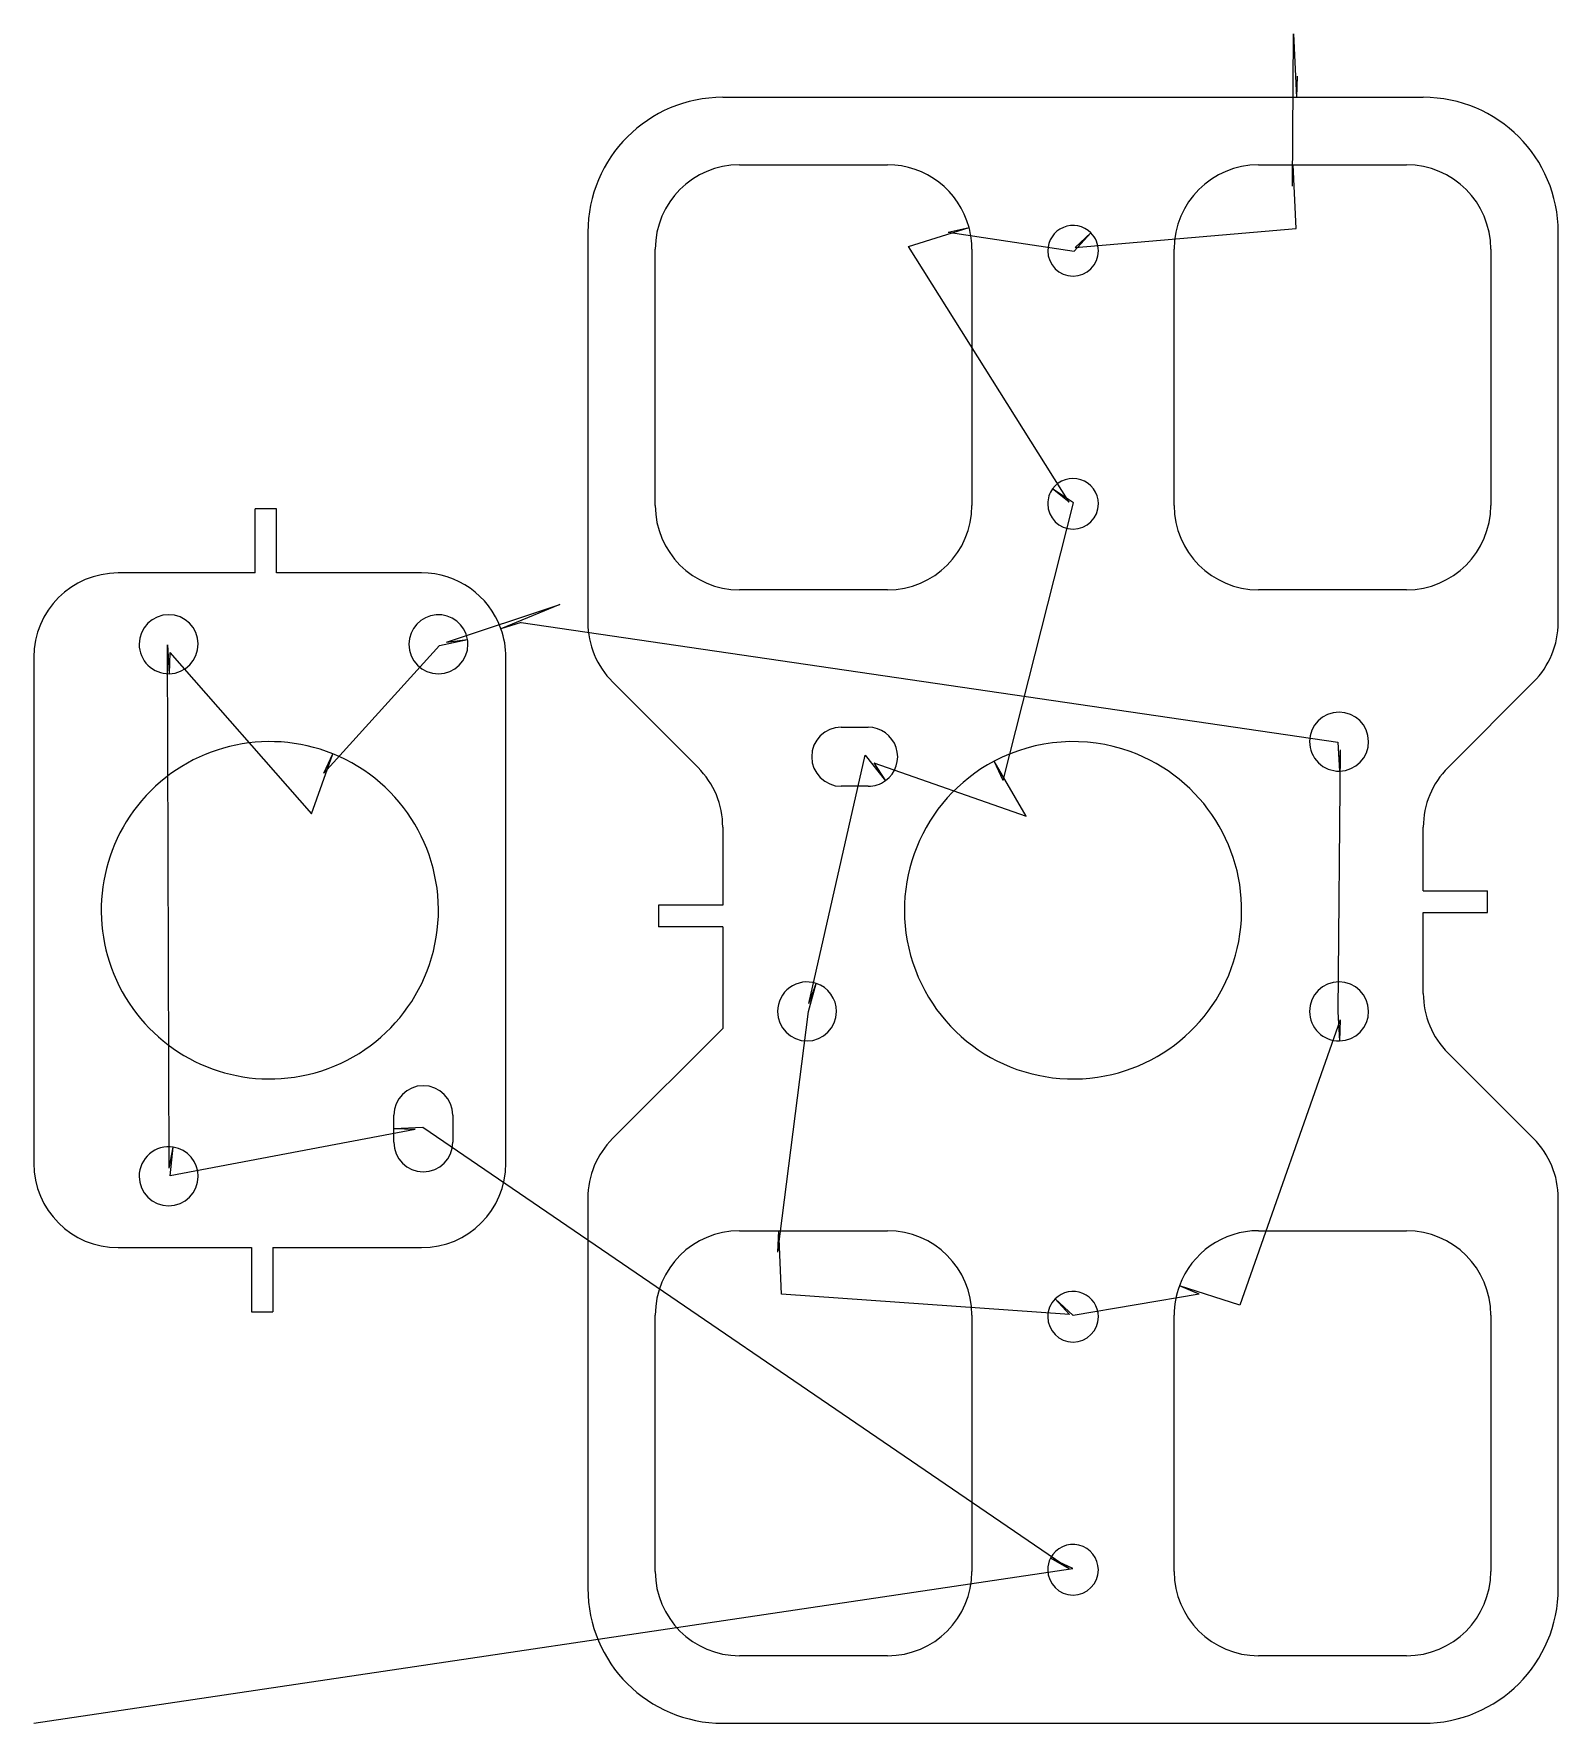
# Model space of a CAD drawing. Extents: x 1.2 to 4.76, y 1.2 to 5.14.
import ezdxf

# ---------------------------------------------------------------- set-up
doc = ezdxf.new("R2010")
doc.units = 0
doc.layers.get('0').update_dxf_attribs({"linetype": 'CONTINUOUS'})
for name, color, linetype in [('3', 7, 'CONTINUOUS'), ('4', 7, 'CONTINUOUS'), ('9', 7, 'CONTINUOUS')]:
    doc.layers.add(name, color=color, linetype=linetype)

msp = doc.modelspace()

# ---------------------------------------------------------------- linework, layer by layer
at = {"color": 0, "linetype": 'CONTINUOUS'}
for p, q in [((4.1357, 4.7849), (4.1384, 5.1405)), ((3.3321, 4.6776), (3.6264, 4.6333)), ((3.6286, 4.642), (4.1443, 4.6863)), ((3.6146, 4.047), (3.2389, 4.644)), ((1.7635, 4.0319), (1.7135, 4.0319)), ((3.4606, 3.3975), (3.6242, 4.0459)), ((2.1604, 3.7207), (2.425, 3.808)), ((2.3351, 3.7665), (4.2416, 3.4871)), ((1.5127, 2.4927), (1.5089, 3.7144)), ((1.8744, 3.4145), (2.144, 3.7129)), ((1.5143, 3.6964), (1.8456, 3.3197)), ((3.0063, 2.8772), (3.1382, 3.4566)), ((3.1581, 3.4385), (3.5144, 3.3143)), ((4.2471, 3.469), (4.2416, 2.8572)), ((4.5914, 3.0895), (4.5914, 3.1395)), ((2.6556, 3.1061), (2.6556, 3.0561)), ((2.9342, 2.2968), (3.0056, 2.8584)), ((4.2471, 2.8391), (4.0133, 2.1725)), ((2.0871, 2.5824), (1.515, 2.4747)), ((3.6142, 1.5574), (2.1052, 2.5875)), ((3.6153, 2.1507), (2.9429, 2.1981)), ((3.9178, 2.1985), (3.6241, 2.1486)), ((1.7051, 2.1571), (1.7551, 2.1571)), ((1.1969, 1.1969), (3.6232, 1.5581))]:
    msp.add_line(p, q, dxfattribs=at)
at = {"layer": '3', "color": 3, "linetype": 'CONTINUOUS'}
for p, q in [((4.1449, 4.9921), (2.8056, 4.9921)), ((4.4414, 4.9921), (4.1449, 4.9921)), ((2.8449, 4.8346), (3.1904, 4.8346)), ((4.0566, 4.8346), (4.1378, 4.8346)), ((4.1378, 4.8346), (4.402, 4.8346)), ((2.4906, 4.6772), (2.4906, 3.7666)), ((4.7564, 3.7666), (4.7564, 4.6772)), ((2.6481, 4.0394), (2.6481, 4.6378)), ((3.3873, 4.6378), (3.3873, 4.0394)), ((3.8597, 4.0394), (3.8597, 4.6378)), ((4.5989, 4.6378), (4.5989, 4.0394)), ((1.7135, 3.8819), (1.3937, 3.8819)), ((2.1024, 3.8819), (1.7635, 3.8819)), ((3.1904, 3.8425), (2.8449, 3.8425)), ((4.402, 3.8425), (4.0566, 3.8425)), ((1.1969, 3.685), (1.1969, 2.5039)), ((2.2992, 2.5039), (2.2992, 3.685)), ((2.5483, 3.6274), (2.7479, 3.4277)), ((4.4991, 3.4277), (4.6987, 3.6274)), ((3.0821, 3.5217), (3.1451, 3.5217)), ((3.1451, 3.3839), (3.0821, 3.3839)), ((2.8056, 3.2885), (2.8056, 3.1061)), ((4.4414, 3.1395), (4.4414, 3.2885)), ((4.4414, 2.9004), (4.4414, 3.0895)), ((2.8056, 3.0561), (2.8056, 2.8189)), ((2.8056, 2.8189), (2.5483, 2.5616)), ((4.6987, 2.5616), (4.4991, 2.7612)), ((2.0374, 2.5846), (2.0374, 2.6161)), ((2.1752, 2.6161), (2.1752, 2.5531)), ((2.0374, 2.5531), (2.0374, 2.5846)), ((2.4906, 2.4224), (2.4906, 1.5118)), ((4.7564, 1.5118), (4.7564, 2.4224)), ((2.8449, 2.3465), (2.9364, 2.3465)), ((2.9364, 2.3465), (3.1904, 2.3465)), ((4.0566, 2.3465), (4.402, 2.3465)), ((1.3937, 2.3071), (1.7051, 2.3071)), ((1.7551, 2.3071), (2.1024, 2.3071)), ((2.6481, 1.5512), (2.6481, 2.1496)), ((3.3873, 2.1496), (3.3873, 1.5512)), ((3.8597, 1.5512), (3.8597, 2.1496)), ((4.5989, 2.1496), (4.5989, 1.5512)), ((3.1904, 1.3543), (2.8449, 1.3543)), ((4.402, 1.3543), (4.0566, 1.3543)), ((2.8056, 1.1969), (4.4414, 1.1969))]:
    msp.add_line(p, q, dxfattribs=at)
for centre, radius, start, end in [((2.8056, 4.6772), 0.315, 90, 180), ((4.4414, 4.6772), 0.315, 360, 90), ((2.8449, 4.6378), 0.1969, 90, 180), ((3.1904, 4.6378), 0.1969, 14.8457, 90), ((4.0566, 4.6378), 0.1969, 90, 180), ((4.402, 4.6378), 0.1969, 360, 90), ((3.1904, 4.6378), 0.1969, 360, 14.8457), ((3.6235, 4.6339), 0.0591, 45, 180), ((3.6235, 4.6339), 0.0591, 360, 45), ((3.6235, 4.6339), 0.0591, 180, 360), ((3.6235, 4.0433), 0.0591, 360, 144), ((3.6235, 4.0433), 0.0591, 144, 180), ((2.8449, 4.0394), 0.1969, 180, 270), ((3.1904, 4.0394), 0.1969, 270, 0), ((3.6235, 4.0433), 0.0591, 180, 360), ((4.0566, 4.0394), 0.1969, 180, 270), ((4.402, 4.0394), 0.1969, 270, 0), ((1.3937, 3.685), 0.1969, 90, 180), ((2.1024, 3.685), 0.1969, 19.7943, 90), ((1.5118, 3.7156), 0.0689, 90, 180), ((1.5118, 3.7156), 0.0689, 271, 90), ((2.1417, 3.7156), 0.0689, 9, 180), ((2.1024, 3.685), 0.1969, 360, 19.7943), ((2.6875, 3.7666), 0.1969, 180, 225), ((4.5595, 3.7666), 0.1969, 315, 0), ((1.5118, 3.7156), 0.0689, 180, 271), ((2.1417, 3.7156), 0.0689, 180, 360), ((2.1417, 3.7156), 0.0689, 360, 9), ((4.2446, 3.4882), 0.0689, 90, 180), ((4.2446, 3.4882), 0.0689, 271, 90), ((3.0821, 3.4528), 0.0689, 90, 270), ((3.1451, 3.4528), 0.0689, 306, 90), ((1.748, 3.0945), 0.3937, 68.0946, 139.4858), ((3.6235, 3.0945), 0.3937, 70.1623, 117.9029), ((4.2446, 3.4882), 0.0689, 180, 271), ((1.748, 3.0945), 0.3937, 278.3624, 68.0946), ((3.6235, 3.0945), 0.3937, 117.9029, 278.3624), ((3.6235, 3.0945), 0.3937, 278.3624, 70.1623), ((2.6087, 3.2885), 0.1969, 360, 45), ((3.1451, 3.4528), 0.0689, 270, 306), ((4.6383, 3.2885), 0.1969, 135, 180), ((1.748, 3.0945), 0.3937, 139.4858, 278.3624), ((3.0024, 2.8583), 0.0689, 72, 180), ((3.0024, 2.8583), 0.0689, 360, 72), ((4.2446, 2.8583), 0.0689, 90, 180), ((4.2446, 2.8583), 0.0689, 271, 90), ((4.6383, 2.9004), 0.1969, 180, 225), ((3.0024, 2.8583), 0.0689, 180, 360), ((4.2446, 2.8583), 0.0689, 180, 271), ((2.1063, 2.6161), 0.0689, 0, 180), ((1.5118, 2.4734), 0.0689, 81, 180), ((1.5118, 2.4734), 0.0689, 360, 81), ((2.1063, 2.5531), 0.0689, 180, 360), ((2.6875, 2.4224), 0.1969, 135, 180), ((4.5595, 2.4224), 0.1969, 360, 45), ((1.3937, 2.5039), 0.1969, 180, 270), ((2.1024, 2.5039), 0.1969, 270, 360), ((1.5118, 2.4734), 0.0689, 180, 360), ((2.8449, 2.1496), 0.1969, 90, 180), ((3.1904, 2.1496), 0.1969, 360, 90), ((4.0566, 2.1496), 0.1969, 90, 159.7429), ((4.402, 2.1496), 0.1969, 360, 90), ((4.0566, 2.1496), 0.1969, 159.7429, 180), ((3.6235, 2.1457), 0.0591, 135, 180), ((3.6235, 2.1457), 0.0591, 360, 135), ((3.6235, 2.1457), 0.0591, 180, 360), ((3.6235, 1.5551), 0.0591, 153, 180), ((3.6235, 1.5551), 0.0591, 360, 153), ((2.8449, 1.5512), 0.1969, 180, 270), ((3.1904, 1.5512), 0.1969, 270, 0), ((3.6235, 1.5551), 0.0591, 180, 360), ((4.0566, 1.5512), 0.1969, 180, 270), ((4.402, 1.5512), 0.1969, 270, 0), ((2.8056, 1.5118), 0.315, 180, 270), ((4.4414, 1.5118), 0.315, 270, 360)]:
    msp.add_arc(centre, radius, start, end, dxfattribs=at)
at = {"layer": '4', "color": 4, "linetype": 'CONTINUOUS'}
for p, q in [((1.7135, 3.8819), (1.7135, 4.0319)), ((1.7635, 3.8819), (1.7635, 4.0319)), ((4.4414, 3.1395), (4.5914, 3.1395)), ((2.8056, 3.1061), (2.6556, 3.1061)), ((4.4414, 3.0895), (4.5914, 3.0895)), ((2.8056, 3.0561), (2.6556, 3.0561)), ((1.7051, 2.3071), (1.7051, 2.1571)), ((1.7551, 2.3071), (1.7551, 2.1571))]:
    msp.add_line(p, q, dxfattribs=at)
at = {"layer": '9', "color": 9, "linetype": 'CONTINUOUS'}
for p, q in [((4.1384, 5.1405), (4.1449, 4.9921)), ((4.1471, 5.0418), (4.1449, 4.9921)), ((4.1357, 4.7849), (4.1378, 4.8346)), ((4.1443, 4.6863), (4.1378, 4.8346)), ((3.2389, 4.644), (3.3807, 4.6882)), ((3.3321, 4.6776), (3.3807, 4.6882)), ((3.6264, 4.6333), (3.6652, 4.6756)), ((3.6286, 4.642), (3.6652, 4.6756)), ((3.6242, 4.0459), (3.5757, 4.078)), ((3.6146, 4.047), (3.5757, 4.078)), ((2.425, 3.808), (2.2876, 3.7517)), ((2.3351, 3.7665), (2.2876, 3.7517)), ((1.5089, 3.7144), (1.513, 3.6467)), ((2.144, 3.7129), (2.2098, 3.7263)), ((2.1604, 3.7207), (2.2098, 3.7263)), ((1.5143, 3.6964), (1.513, 3.6467)), ((4.2416, 3.4871), (4.2458, 3.4193)), ((1.8456, 3.3197), (1.8949, 3.4598)), ((1.8744, 3.4145), (1.8949, 3.4598)), ((3.1382, 3.4566), (3.1856, 3.397)), ((3.1581, 3.4385), (3.1856, 3.397)), ((3.5144, 3.3143), (3.4392, 3.4424)), ((3.4606, 3.3975), (3.4392, 3.4424)), ((4.2471, 3.469), (4.2458, 3.4193)), ((3.0056, 2.8584), (3.0237, 2.9238)), ((3.0063, 2.8772), (3.0237, 2.9238)), ((4.2416, 2.8572), (4.2458, 2.7894)), ((4.2471, 2.8391), (4.2458, 2.7894)), ((2.1052, 2.5875), (2.0374, 2.5846)), ((2.0871, 2.5824), (2.0374, 2.5846)), ((1.5127, 2.4927), (1.5226, 2.5415)), ((1.515, 2.4747), (1.5226, 2.5415)), ((2.9342, 2.2968), (2.9364, 2.3465)), ((2.9429, 2.1981), (2.9364, 2.3465)), ((4.0133, 2.1725), (3.8719, 2.2178)), ((3.9178, 2.1985), (3.8719, 2.2178)), ((3.6241, 2.1486), (3.5817, 2.1874)), ((3.6153, 2.1507), (3.5817, 2.1874)), ((3.6232, 1.5581), (3.5709, 1.5819)), ((3.6142, 1.5574), (3.5709, 1.5819))]:
    msp.add_line(p, q, dxfattribs=at)

doc.saveas('drawing.dxf')
